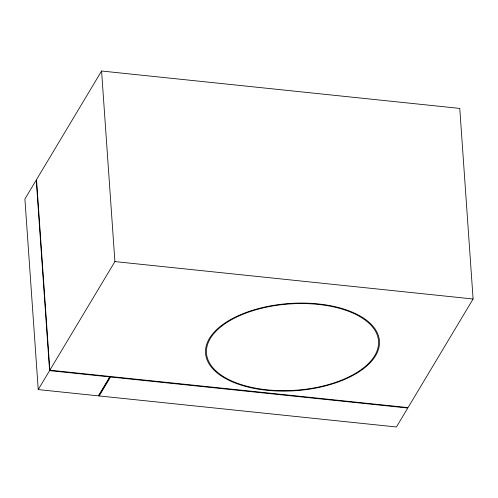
<?xml version="1.0" encoding="UTF-8"?>
<svg xmlns="http://www.w3.org/2000/svg" width="498" height="498" viewBox="0 0 498 498"><rect width="100%" height="100%" fill="white"/><g stroke="black" fill="none" stroke-linecap="round" stroke-linejoin="round"><path stroke-width="0.75" d="M101.58 71.015L36.516 179.616L49.844 370.188L408.036 407.588L473.1 298.993L459.772 108.415L101.58 71.015L114.907 261.587L49.844 370.188M38.228 389.585L49.582 370.63L36.254 180.058L24.9 199.007L38.228 389.585L98.648 395.891L110.002 376.942L49.582 370.63M99.581 394.03L110.052 376.55M99.164 395.947L110.519 376.992L407.775 408.03L396.42 426.985L99.164 395.947L99.052 394.397M114.907 261.587L473.1 298.993M246.516 386.131A86.235 43.245 -4 0 0 378.511 344.336A86.235 43.245 -4 0 0 252.48 310.833A86.235 43.245 -4 0 0 246.516 386.131M246.031 386.541A87.15 43.706 -4 0 0 379.426 344.305A87.15 43.706 -4 0 0 252.056 310.447A87.15 43.706 -4 0 0 246.031 386.541"/></g></svg>
